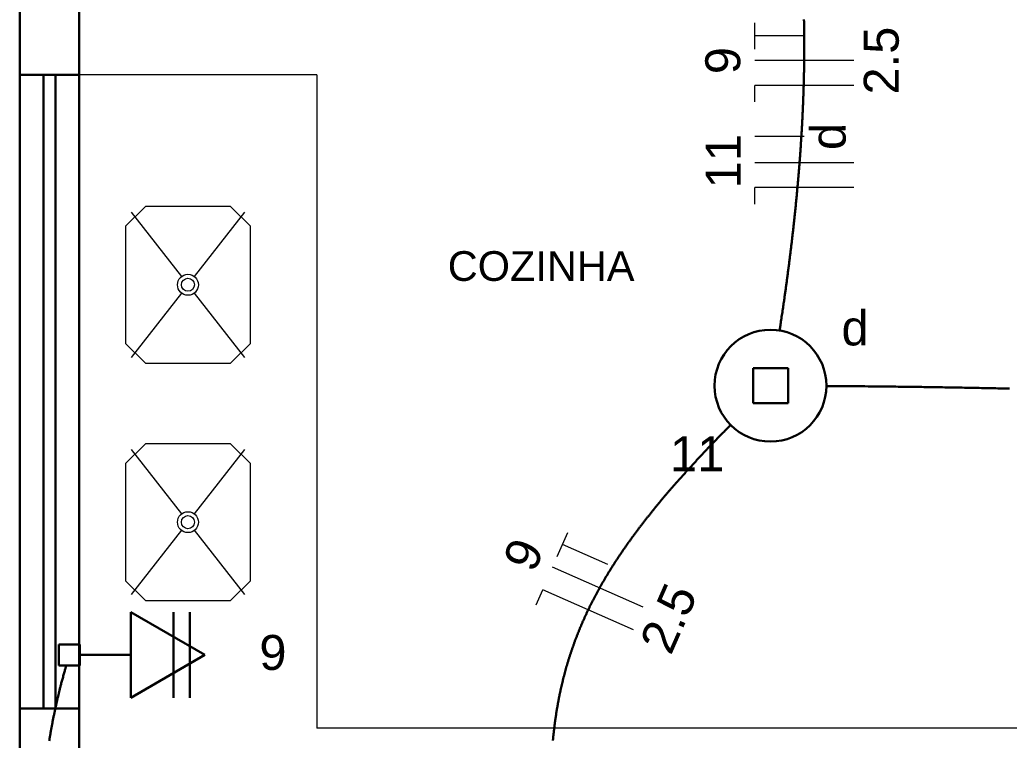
# Model space of a CAD drawing. Header units: millimetres. Extents: x 0 to 55.3, y 20.8 to 61.4.
# Drawn here: x 1.5 to 3.998, y 39.895 to 41.715 of the extents above; entities that cross this region are included whole.
import ezdxf

# ---------------------------------------------------------------- set-up
doc = ezdxf.new("R2010")
doc.units = ezdxf.units.MM
for name, color, linetype, lineweight in [('$TD_AUDIT_GENERATED__5864_', 1, 'Continuous', 30), ('ARQ_-_ALV_5', 1, 'Continuous', 30), ('ARQ_-_JANELA_2', 2, 'Continuous', 30), ('ARQ_-_PEÇA_FIXA_253', 9, 'Continuous', 20), ('ARQ_-_TXT__15', 54, 'Continuous', 5), ('EL-Condutos', 4, 'Continuous', 30), ('EL-Fios', 2, 'Continuous', 20), ('EL-Textos_fios', 2, 'Continuous', 20), ('EL-Textos_pontos', 2, 'Continuous', 30), ('FINA', 8, 'Continuous', 5), ('P-SIMBOL', 3, 'Continuous', 30)]:
    doc.layers.add(name, color=color, linetype=linetype, lineweight=lineweight)
doc.styles.add('Arial', font='Arial')
doc.styles.add('simplex', font='Arial')

msp = doc.modelspace()

# ---------------------------------------------------------------- linework, layer by layer
at = {"layer": '$TD_AUDIT_GENERATED__5864_'}
for p, q in [((1.500002, 41.575499), (1.500002, 39.975499)), ((1.650002, 39.975499), (1.650002, 41.575499))]:
    msp.add_line(p, q, dxfattribs=at)
at = {"layer": 'ARQ_-_ALV_5'}
for p, q in [((1.500002, 43.625499), (1.500002, 41.575499)), ((1.650002, 41.575499), (1.650002, 43.375499)), ((1.650002, 41.575499), (1.500002, 41.575499)), ((1.650002, 39.975499), (1.500002, 39.975499)), ((1.500002, 39.975499), (1.500002, 38.725499)), ((1.650002, 39.375499), (1.650002, 39.975499))]:
    msp.add_line(p, q, dxfattribs=at)
at = {"layer": 'ARQ_-_JANELA_2'}
for p, q in [((1.560002, 41.575499), (1.560002, 39.975499)), ((1.590002, 39.975499), (1.590002, 41.575499))]:
    msp.add_line(p, q, dxfattribs=at)
at = {"layer": 'ARQ_-_PEÇA_FIXA_253'}
for p, q in [((1.781502, 41.228999), (1.908002, 41.066499)), ((2.067502, 41.228999), (1.940502, 41.066499)), ((1.908002, 41.024499), (1.781502, 40.861999)), ((1.940502, 41.024499), (2.067502, 40.861999)), ((1.781502, 40.629499), (1.908002, 40.466999)), ((2.067502, 40.629499), (1.940502, 40.466999)), ((1.908002, 40.425499), (1.781502, 40.262999)), ((1.940502, 40.425499), (2.067502, 40.262999))]:
    msp.add_line(p, q, dxfattribs=at)
at = {"layer": 'ARQ_-_PEÇA_FIXA_253', "flags": 128}
for points in [[(2.032002, 41.243499), (1.817002, 41.243499), (1.767002, 41.193499), (1.767002, 40.897499), (1.817002, 40.847499), (2.032002, 40.847499), (2.082002, 40.897499), (2.082002, 41.193499), (2.032002, 41.243499)], [(2.032002, 40.643999), (1.817002, 40.643999), (1.767002, 40.593999), (1.767002, 40.297999), (1.817002, 40.247999), (2.032002, 40.247999), (2.082002, 40.297999), (2.082002, 40.593999), (2.032002, 40.643999)]]:
    msp.add_lwpolyline(points, dxfattribs=at)
at = {"layer": 'ARQ_-_PEÇA_FIXA_253'}
for centre, radius in [((1.924502, 41.045499), 0.026456), ((1.924502, 41.045499), 0.016456), ((1.924502, 40.445999), 0.026456), ((1.924502, 40.445999), 0.016456)]:
    msp.add_circle(centre, radius, dxfattribs=at)
at = {"layer": 'EL-Condutos', "linetype": 'Continuous', "flags": 128}
for points in [[(3.417814, 40.929442), (3.417852, 40.92969), (3.417963, 40.930414), (3.418141, 40.931581), (3.418382, 40.933159), (3.41868, 40.935116), (3.419031, 40.937419), (3.419429, 40.940036), (3.419869, 40.942934), (3.420347, 40.946083), (3.420858, 40.949449), (3.421396, 40.952999), (3.421956, 40.956703), (3.422534, 40.960527), (3.423124, 40.964439), (3.423722, 40.968408), (3.424322, 40.9724), (3.424919, 40.976383), (3.425509, 40.980326), (3.426086, 40.984196), (3.426645, 40.98796), (3.427169, 40.991502), (3.427673, 40.994921), (3.428158, 40.998226), (3.428625, 41.001426), (3.429075, 41.004528), (3.429511, 41.007542), (3.429932, 41.010475), (3.430342, 41.013335), (3.43074, 41.016131), (3.431127, 41.018872), (3.431507, 41.021565), (3.431878, 41.024219), (3.432244, 41.026842), (3.432605, 41.029443), (3.432962, 41.032029), (3.433318, 41.03461), (3.433672, 41.037193), (3.434026, 41.039786), (3.434382, 41.042399), (3.434741, 41.045039), (3.435095, 41.047644), (3.435452, 41.050281), (3.435812, 41.052947), (3.436176, 41.05564), (3.436542, 41.058359), (3.43691, 41.061101), (3.43728, 41.063864), (3.437652, 41.066645), (3.438025, 41.069444), (3.438399, 41.072257), (3.438774, 41.075082), (3.439149, 41.077918), (3.439524, 41.080762), (3.439898, 41.083612), (3.440272, 41.086466), (3.440645, 41.089321), (3.441016, 41.092177), (3.441386, 41.095029), (3.441753, 41.097877), (3.442118, 41.100718), (3.442471, 41.103478), (3.442822, 41.106231), (3.44317, 41.108975), (3.443515, 41.111713), (3.443859, 41.114445), (3.4442, 41.117171), (3.444539, 41.119891), (3.444876, 41.122607), (3.445211, 41.125319), (3.445544, 41.128028), (3.445876, 41.130733), (3.446206, 41.133436), (3.446534, 41.136137), (3.44686, 41.138836), (3.447185, 41.141535), (3.447509, 41.144234), (3.447831, 41.146933), (3.448152, 41.149632), (3.448472, 41.152334), (3.448791, 41.155037), (3.449101, 41.157673), (3.449409, 41.160312), (3.449717, 41.162953), (3.450024, 41.165596), (3.45033, 41.168241), (3.450635, 41.170888), (3.450938, 41.173536), (3.451241, 41.176185), (3.451542, 41.178836), (3.451842, 41.181487), (3.452141, 41.18414), (3.452439, 41.186794), (3.452736, 41.189448), (3.453031, 41.192102), (3.453325, 41.194758), (3.453618, 41.197413), (3.453909, 41.200068), (3.454199, 41.202724), (3.454488, 41.205379), (3.454775, 41.208034), (3.455053, 41.210622), (3.45533, 41.213209), (3.455606, 41.215796), (3.45588, 41.218382), (3.456153, 41.220968), (3.456425, 41.223554), (3.456695, 41.22614), (3.456964, 41.228725), (3.457232, 41.231311), (3.457498, 41.233896), (3.457763, 41.236481), (3.458026, 41.239066), (3.458288, 41.241651), (3.458549, 41.244237), (3.458808, 41.246822), (3.459066, 41.249407), (3.459323, 41.251993), (3.459578, 41.254578), (3.459832, 41.257164), (3.460085, 41.25975), (3.46033, 41.262272), (3.460574, 41.264794), (3.460816, 41.267316), (3.461058, 41.269839), (3.461297, 41.272362), (3.461536, 41.274885), (3.461773, 41.277408), (3.462009, 41.279931), (3.462244, 41.282455), (3.462477, 41.284979), (3.462709, 41.287503), (3.46294, 41.290027), (3.463169, 41.292551), (3.463397, 41.295075), (3.463624, 41.2976), (3.463849, 41.300125), (3.464073, 41.30265), (3.464296, 41.305174), (3.464517, 41.307699), (3.464737, 41.310225), (3.46495, 41.312687), (3.465162, 41.31515), (3.465372, 41.317613), (3.465582, 41.320076), (3.465789, 41.322539), (3.465996, 41.325002), (3.466201, 41.327466), (3.466405, 41.329929), (3.466607, 41.332392), (3.466809, 41.334856), (3.467008, 41.33732), (3.467207, 41.339783), (3.467404, 41.342247), (3.4676, 41.344711), (3.467794, 41.347175), (3.467987, 41.349639), (3.468179, 41.352103), (3.468369, 41.354568), (3.468558, 41.357032), (3.468746, 41.359497), (3.468928, 41.361901), (3.469108, 41.364306), (3.469287, 41.366711), (3.469465, 41.369115), (3.469641, 41.37152), (3.469817, 41.373925), (3.46999, 41.37633), (3.470163, 41.378736), (3.470334, 41.381141), (3.470504, 41.383547), (3.470672, 41.385952), (3.470839, 41.388358), (3.471005, 41.390763), (3.471169, 41.393169), (3.471332, 41.395575), (3.471494, 41.397981), (3.471654, 41.400387), (3.471813, 41.402794), (3.471971, 41.4052), (3.472127, 41.407606), (3.472278, 41.409955), (3.472428, 41.412303), (3.472577, 41.414652), (3.472724, 41.417001), (3.47287, 41.41935), (3.473014, 41.421699), (3.473157, 41.424048), (3.473299, 41.426397), (3.47344, 41.428746), (3.473579, 41.431095), (3.473717, 41.433445), (3.473853, 41.435794), (3.473988, 41.438144), (3.474122, 41.440493), (3.474254, 41.442843), (3.474385, 41.445193), (3.474515, 41.447543), (3.474643, 41.449893), (3.47477, 41.452243), (3.474896, 41.454593), (3.475017, 41.456887), (3.475137, 41.459182), (3.475256, 41.461476), (3.475373, 41.463771), (3.475489, 41.466066), (3.475603, 41.468361), (3.475717, 41.470656), (3.475829, 41.472951), (3.475939, 41.475246), (3.476049, 41.477541), (3.476157, 41.479836), (3.476263, 41.482131), (3.476368, 41.484427), (3.476472, 41.486722), (3.476575, 41.489017), (3.476676, 41.491313), (3.476776, 41.493609), (3.476874, 41.495904), (3.476971, 41.4982), (3.477067, 41.500496), (3.477159, 41.502738), (3.47725, 41.504981), (3.477339, 41.507223), (3.477428, 41.509466), (3.477514, 41.511709), (3.4776, 41.513951), (3.477684, 41.516194), (3.477767, 41.518437), (3.477849, 41.52068), (3.477929, 41.522923), (3.478008, 41.525166), (3.478085, 41.527409), (3.478161, 41.529652), (3.478236, 41.531895), (3.478309, 41.534138), (3.478382, 41.536381), (3.478452, 41.538625), (3.478522, 41.540868), (3.47859, 41.543111), (3.478656, 41.545355), (3.47872, 41.547547), (3.478782, 41.54974), (3.478844, 41.551932), (3.478903, 41.554125), (3.478962, 41.556317), (3.479019, 41.55851), (3.479075, 41.560702), (3.479129, 41.562895), (3.479183, 41.565088), (3.479234, 41.567281), (3.479285, 41.569473), (3.479334, 41.571666), (3.479382, 41.573859), (3.479428, 41.576052), (3.479473, 41.578245), (3.479517, 41.580438), (3.47956, 41.582631), (3.479601, 41.584824), (3.47964, 41.587017), (3.479679, 41.58921), (3.479715, 41.591354), (3.47975, 41.593498), (3.479783, 41.595643), (3.479815, 41.597787), (3.479846, 41.599931), (3.479876, 41.602076), (3.479904, 41.60422), (3.479931, 41.606365), (3.479956, 41.608509), (3.479981, 41.610654), (3.480004, 41.612798), (3.480025, 41.614943), (3.480045, 41.617087), (3.480064, 41.619232), (3.480082, 41.621377), (3.480098, 41.623521), (3.480113, 41.625666), (3.480126, 41.62781), (3.480139, 41.629955), (3.480149, 41.6321), (3.480159, 41.634198), (3.480167, 41.636296), (3.480173, 41.638394), (3.480179, 41.640493), (3.480183, 41.642591), (3.480185, 41.644689), (3.480187, 41.646787), (3.480187, 41.648886), (3.480185, 41.650984), (3.480183, 41.653082), (3.480179, 41.655181), (3.480174, 41.657279), (3.480167, 41.659377), (3.480159, 41.661475), (3.48015, 41.663574), (3.48014, 41.665672), (3.480128, 41.66777), (3.480114, 41.669868), (3.4801, 41.671966), (3.480084, 41.674065), (3.480067, 41.676119), (3.480049, 41.678173), (3.480029, 41.680227), (3.480008, 41.682281), (3.479986, 41.684335), (3.479963, 41.686389), (3.479938, 41.688443), (3.479912, 41.690497), (3.479885, 41.692551), (3.479856, 41.694605), (3.479826, 41.696659), (3.479795, 41.698713), (3.479763, 41.700767), (3.479729, 41.702821), (3.479693, 41.704875), (3.479657, 41.706929), (3.479619, 41.708983), (3.47958, 41.711037), (3.479539, 41.71309), (3.479497, 41.715144)], [(3.998536, 40.78318), (3.992689, 40.78332), (3.986838, 40.783459), (3.980984, 40.783596), (3.975123, 40.783731), (3.969256, 40.783864), (3.963381, 40.783995), (3.957497, 40.784125), (3.951602, 40.784253), (3.945696, 40.78438), (3.939777, 40.784505), (3.933844, 40.784628), (3.927896, 40.78475), (3.921932, 40.78487), (3.91595, 40.784989), (3.909735, 40.785111), (3.903505, 40.78523), (3.897264, 40.785349), (3.891017, 40.785465), (3.884769, 40.78558), (3.878524, 40.785693), (3.872287, 40.785805), (3.866063, 40.785915), (3.859856, 40.786023), (3.853671, 40.78613), (3.847512, 40.786234), (3.841385, 40.786337), (3.835294, 40.786438), (3.829243, 40.786538), (3.823238, 40.786635), (3.817282, 40.786731), (3.811381, 40.786824), (3.805539, 40.786916), (3.799761, 40.787006), (3.794052, 40.787095), (3.788205, 40.787184), (3.782418, 40.787272), (3.776673, 40.787357), (3.770951, 40.787441), (3.765235, 40.787524), (3.759506, 40.787605), (3.753745, 40.787686), (3.747934, 40.787765), (3.742056, 40.787843), (3.73609, 40.78792), (3.730019, 40.787997), (3.723826, 40.788074), (3.71749, 40.78815), (3.710994, 40.788226), (3.70432, 40.788302), (3.697449, 40.788378), (3.690363, 40.788455), (3.683043, 40.788532), (3.675471, 40.788609), (3.667629, 40.788688), (3.659198, 40.78877), (3.650528, 40.788852), (3.641693, 40.788935), (3.632764, 40.789017), (3.623814, 40.789097), (3.614915, 40.789177), (3.606141, 40.789254), (3.597564, 40.789329), (3.589255, 40.7894), (3.581289, 40.789468), (3.573737, 40.789532), (3.566672, 40.789591), (3.560166, 40.789646), (3.554293, 40.789694), (3.549124, 40.789737), (3.544732, 40.789773), (3.54119, 40.789802), (3.53857, 40.789823), (3.536944, 40.789836), (3.536386, 40.78984)], [(3.294532, 40.691738), (3.294378, 40.691581), (3.293928, 40.691123), (3.293203, 40.690385), (3.292224, 40.689388), (3.291009, 40.68815), (3.28958, 40.686694), (3.287956, 40.685038), (3.286158, 40.683204), (3.284206, 40.681212), (3.282119, 40.679082), (3.279919, 40.676835), (3.277625, 40.674491), (3.275257, 40.67207), (3.272836, 40.669593), (3.270381, 40.66708), (3.267913, 40.664551), (3.265452, 40.662027), (3.263018, 40.659527), (3.260632, 40.657074), (3.258312, 40.654686), (3.256155, 40.652461), (3.254074, 40.650311), (3.252064, 40.648231), (3.25012, 40.646215), (3.248237, 40.644258), (3.24641, 40.642356), (3.244633, 40.640503), (3.242903, 40.638694), (3.241213, 40.636924), (3.239558, 40.635187), (3.237934, 40.633478), (3.236335, 40.631792), (3.234756, 40.630125), (3.233193, 40.62847), (3.231639, 40.626823), (3.23009, 40.625179), (3.228542, 40.623532), (3.226987, 40.621877), (3.225423, 40.620209), (3.223843, 40.618523), (3.2223, 40.616875), (3.22074, 40.615207), (3.219163, 40.61352), (3.217571, 40.611815), (3.215965, 40.610093), (3.214346, 40.608356), (3.212716, 40.606606), (3.211076, 40.604842), (3.209428, 40.603068), (3.207771, 40.601283), (3.206109, 40.59949), (3.204442, 40.597689), (3.202772, 40.595882), (3.2011, 40.59407), (3.199426, 40.592255), (3.197753, 40.590437), (3.196082, 40.588619), (3.194414, 40.586801), (3.19275, 40.584984), (3.191092, 40.583171), (3.189498, 40.581425), (3.187911, 40.579682), (3.186329, 40.577943), (3.184753, 40.576207), (3.183182, 40.574473), (3.181616, 40.572741), (3.180054, 40.571012), (3.178497, 40.569284), (3.176944, 40.567558), (3.175394, 40.565832), (3.173848, 40.564107), (3.172305, 40.562383), (3.170764, 40.560658), (3.169226, 40.558933), (3.16769, 40.557207), (3.166156, 40.55548), (3.164623, 40.553751), (3.163091, 40.552021), (3.16156, 40.550288), (3.16003, 40.548553), (3.158552, 40.546875), (3.157074, 40.545194), (3.155596, 40.543511), (3.154119, 40.541825), (3.152643, 40.540137), (3.151167, 40.538447), (3.149692, 40.536755), (3.148218, 40.53506), (3.146744, 40.533364), (3.145272, 40.531665), (3.1438, 40.529965), (3.14233, 40.528263), (3.140861, 40.526559), (3.139394, 40.524854), (3.137928, 40.523147), (3.136464, 40.521439), (3.135001, 40.519729), (3.13354, 40.518018), (3.132081, 40.516306), (3.130624, 40.514592), (3.129217, 40.512934), (3.127812, 40.511276), (3.12641, 40.509616), (3.125009, 40.507955), (3.123609, 40.506293), (3.122212, 40.50463), (3.120817, 40.502966), (3.119423, 40.501301), (3.118032, 40.499634), (3.116642, 40.497966), (3.115254, 40.496297), (3.113868, 40.494626), (3.112484, 40.492954), (3.111101, 40.491281), (3.109721, 40.489606), (3.108342, 40.48793), (3.106965, 40.486252), (3.105589, 40.484573), (3.104216, 40.482892), (3.102844, 40.481209), (3.101518, 40.47958), (3.100193, 40.477948), (3.098871, 40.476316), (3.09755, 40.474681), (3.09623, 40.473045), (3.094913, 40.471408), (3.093597, 40.469769), (3.092283, 40.468129), (3.090971, 40.466487), (3.08966, 40.464844), (3.088351, 40.463199), (3.087045, 40.461553), (3.08574, 40.459905), (3.084437, 40.458256), (3.083135, 40.456605), (3.081836, 40.454953), (3.080539, 40.453299), (3.079243, 40.451643), (3.07795, 40.449986), (3.076658, 40.448328), (3.075409, 40.446719), (3.074161, 40.445109), (3.072915, 40.443497), (3.071671, 40.441884), (3.070429, 40.440269), (3.069188, 40.438653), (3.06795, 40.437036), (3.066714, 40.435417), (3.06548, 40.433796), (3.064247, 40.432174), (3.063017, 40.430551), (3.061789, 40.428926), (3.060563, 40.427299), (3.059338, 40.425671), (3.058116, 40.424041), (3.056896, 40.42241), (3.055678, 40.420777), (3.054462, 40.419143), (3.053248, 40.417507), (3.052037, 40.41587), (3.050862, 40.414279), (3.04969, 40.412686), (3.04852, 40.411092), (3.047351, 40.409496), (3.046185, 40.407899), (3.045021, 40.406301), (3.043859, 40.4047), (3.042699, 40.403099), (3.041541, 40.401496), (3.040385, 40.399891), (3.039232, 40.398285), (3.03808, 40.396677), (3.036931, 40.395067), (3.035784, 40.393456), (3.034639, 40.391844), (3.033496, 40.39023), (3.032355, 40.388614), (3.031217, 40.386997), (3.030081, 40.385378), (3.028947, 40.383758), (3.027846, 40.38218), (3.026748, 40.380601), (3.025652, 40.37902), (3.024557, 40.377438), (3.023466, 40.375855), (3.022376, 40.374269), (3.021288, 40.372683), (3.020203, 40.371094), (3.01912, 40.369505), (3.018039, 40.367913), (3.016961, 40.36632), (3.015885, 40.364726), (3.014811, 40.36313), (3.013739, 40.361532), (3.01267, 40.359933), (3.011603, 40.358333), (3.010538, 40.35673), (3.009476, 40.355126), (3.008416, 40.353521), (3.007359, 40.351914), (3.006331, 40.350346), (3.005304, 40.348776), (3.004281, 40.347205), (3.003259, 40.345632), (3.00224, 40.344058), (3.001223, 40.342483), (3.000208, 40.340905), (2.999196, 40.339327), (2.998187, 40.337746), (2.997179, 40.336164), (2.996174, 40.334581), (2.995172, 40.332996), (2.994172, 40.33141), (2.993174, 40.329822), (2.992179, 40.328232), (2.991187, 40.326641), (2.990197, 40.325048), (2.989209, 40.323454), (2.988224, 40.321858), (2.987241, 40.320261), (2.986283, 40.318698), (2.985328, 40.317134), (2.984375, 40.315568), (2.983425, 40.314001), (2.982477, 40.312433), (2.981531, 40.310862), (2.980588, 40.309291), (2.979648, 40.307718), (2.97871, 40.306143), (2.977774, 40.304567), (2.976842, 40.302989), (2.975911, 40.30141), (2.974984, 40.299829), (2.974058, 40.298247), (2.973136, 40.296663), (2.972216, 40.295077), (2.971299, 40.293491), (2.970384, 40.291902), (2.969472, 40.290312), (2.968563, 40.288721), (2.967674, 40.28716), (2.966788, 40.285597), (2.965904, 40.284033), (2.965024, 40.282467), (2.964145, 40.2809), (2.96327, 40.279331), (2.962397, 40.277761), (2.961526, 40.27619), (2.960659, 40.274617), (2.959793, 40.273042), (2.958931, 40.271466), (2.958071, 40.269889), (2.957214, 40.26831), (2.95636, 40.26673), (2.955509, 40.265148), (2.95466, 40.263564), (2.953814, 40.26198), (2.952971, 40.260393), (2.95213, 40.258806), (2.951292, 40.257216), (2.950471, 40.255653), (2.949653, 40.254087), (2.948838, 40.25252), (2.948025, 40.250952), (2.947215, 40.249383), (2.946407, 40.247812), (2.945603, 40.246239), (2.944801, 40.244665), (2.944002, 40.24309), (2.943206, 40.241514), (2.942412, 40.239935), (2.941622, 40.238356), (2.940834, 40.236775), (2.940049, 40.235193), (2.939267, 40.233609), (2.938487, 40.232024), (2.937711, 40.230438), (2.936937, 40.22885), (2.936167, 40.22726), (2.935399, 40.22567), (2.934644, 40.224099), (2.933892, 40.222527), (2.933143, 40.220954), (2.932397, 40.219379), (2.931654, 40.217803), (2.930913, 40.216226), (2.930176, 40.214647), (2.929441, 40.213067), (2.928709, 40.211486), (2.92798, 40.209903), (2.927254, 40.208319), (2.926531, 40.206734), (2.925811, 40.205147), (2.925093, 40.203559), (2.924379, 40.20197), (2.923667, 40.200379), (2.922959, 40.198787), (2.922253, 40.197194), (2.921551, 40.195599), (2.920851, 40.194003), (2.920161, 40.192422), (2.919475, 40.190839), (2.918791, 40.189256), (2.91811, 40.18767), (2.917432, 40.186084), (2.916757, 40.184496), (2.916084, 40.182907), (2.915415, 40.181317), (2.914749, 40.179726), (2.914086, 40.178133), (2.913426, 40.176539), (2.912768, 40.174944), (2.912114, 40.173348), (2.911463, 40.17175), (2.910814, 40.170152), (2.910169, 40.168552), (2.909527, 40.16695), (2.908888, 40.165348), (2.908252, 40.163744), (2.907618, 40.162139), (2.906992, 40.160543), (2.906369, 40.158946), (2.905749, 40.157348), (2.905132, 40.155748), (2.904517, 40.154148), (2.903906, 40.152546), (2.903298, 40.150943), (2.902693, 40.149338), (2.902091, 40.147733), (2.901492, 40.146127), (2.900896, 40.144519), (2.900303, 40.14291), (2.899713, 40.1413), (2.899126, 40.13969), (2.898542, 40.138077), (2.897962, 40.136464), (2.897384, 40.13485), (2.896809, 40.133235), (2.896238, 40.131618), (2.895669, 40.130001), (2.895105, 40.128386), (2.894544, 40.12677), (2.893986, 40.125153), (2.893432, 40.123535), (2.89288, 40.121916), (2.892331, 40.120296), (2.891786, 40.118675), (2.891243, 40.117053), (2.890704, 40.11543), (2.890167, 40.113806), (2.889634, 40.112181), (2.889104, 40.110554), (2.888576, 40.108927), (2.888052, 40.107299), (2.887531, 40.10567), (2.887014, 40.10404), (2.886499, 40.102409), (2.885987, 40.100776), (2.885478, 40.099143), (2.884973, 40.097509), (2.88447, 40.095872), (2.88397, 40.094234), (2.883473, 40.092594), (2.882979, 40.090954), (2.882488, 40.089313), (2.882, 40.087671), (2.881516, 40.086028), (2.881034, 40.084384), (2.880556, 40.082739), (2.880081, 40.081093), (2.879609, 40.079446), (2.879139, 40.077799), (2.878673, 40.076151), (2.878211, 40.074501), (2.877751, 40.072851), (2.877294, 40.0712), (2.87684, 40.069548), (2.87639, 40.067896), (2.875942, 40.066242), (2.875498, 40.064588), (2.875054, 40.062924), (2.874614, 40.061259), (2.874177, 40.059593), (2.873742, 40.057927), (2.873311, 40.05626), (2.872883, 40.054592), (2.872458, 40.052923), (2.872036, 40.051253), (2.871617, 40.049583), (2.871202, 40.047911), (2.870789, 40.046239), (2.870379, 40.044567), (2.869973, 40.042893), (2.86957, 40.041219), (2.869169, 40.039544), (2.868772, 40.037868), (2.868378, 40.036192), (2.867987, 40.034515), (2.867599, 40.032837), (2.867214, 40.031158), (2.866828, 40.029464), (2.866446, 40.027769), (2.866067, 40.026073), (2.865691, 40.024376), (2.865318, 40.022679), (2.864948, 40.020981), (2.864581, 40.019283), (2.864217, 40.017584), (2.863856, 40.015884), (2.863499, 40.014183), (2.863144, 40.012482), (2.862792, 40.01078), (2.862444, 40.009078), (2.862098, 40.007375), (2.861756, 40.005671), (2.861416, 40.003967), (2.86108, 40.002262), (2.860746, 40.000556), (2.860416, 39.99885), (2.860089, 39.997144), (2.85976, 39.995415), (2.859435, 39.993686), (2.859112, 39.991956), (2.858793, 39.990225), (2.858477, 39.988494), (2.858163, 39.986762), (2.857853, 39.98503), (2.857546, 39.983298), (2.857242, 39.981564), (2.856941, 39.979831), (2.856642, 39.978096), (2.856347, 39.976362), (2.856055, 39.974626), (2.855766, 39.972891), (2.855479, 39.971154), (2.855196, 39.969418), (2.854916, 39.96768), (2.854638, 39.965943), (2.854364, 39.964205), (2.854092, 39.962466), (2.853819, 39.960699), (2.853549, 39.958932), (2.853282, 39.957164), (2.853018, 39.955396), (2.852757, 39.953627), (2.852499, 39.951858), (2.852244, 39.950089), (2.851992, 39.948319), (2.851743, 39.946548), (2.851496, 39.944777), (2.851253, 39.943006), (2.851012, 39.941235), (2.850775, 39.939463), (2.85054, 39.93769), (2.850308, 39.935917), (2.850079, 39.934144), (2.849853, 39.932371), (2.84963, 39.930597), (2.84941, 39.928822), (2.849192, 39.927048), (2.848974, 39.925239), (2.848758, 39.923429), (2.848545, 39.921619), (2.848335, 39.919809), (2.848128, 39.917999), (2.847923, 39.916188), (2.847722, 39.914377), (2.847523, 39.912566), (2.847328, 39.910754), (2.847135, 39.908942), (2.846945, 39.90713), (2.846757, 39.905318), (2.846573, 39.903505), (2.846391, 39.901692), (2.846212, 39.899879), (2.846036, 39.898066), (2.845863, 39.896252), (2.845692, 39.894439)], [(1.574321, 39.893876), (1.57467, 39.896017), (1.575021, 39.898158), (1.575374, 39.900297), (1.575731, 39.902434), (1.57609, 39.904571), (1.576452, 39.906706), (1.576816, 39.908839), (1.577183, 39.91097), (1.577552, 39.9131), (1.577924, 39.915227), (1.578298, 39.917352), (1.578675, 39.919475), (1.579052, 39.921584), (1.579431, 39.923692), (1.579813, 39.925798), (1.580198, 39.927902), (1.580586, 39.930007), (1.580976, 39.932111), (1.58137, 39.934215), (1.581767, 39.93632), (1.582167, 39.938426), (1.582571, 39.940534), (1.582978, 39.942644), (1.583389, 39.944756), (1.583804, 39.946871), (1.584223, 39.948989), (1.584646, 39.951112), (1.585073, 39.953238), (1.585505, 39.955369), (1.585942, 39.957506), (1.586383, 39.959648), (1.586828, 39.961796), (1.587274, 39.963928), (1.587725, 39.966065), (1.588179, 39.968205), (1.588637, 39.970346), (1.589097, 39.972487), (1.58956, 39.974626), (1.590025, 39.976762), (1.590491, 39.978892), (1.590959, 39.981016), (1.591426, 39.983131), (1.591894, 39.985236), (1.592362, 39.98733), (1.592828, 39.98941), (1.593293, 39.991474), (1.593756, 39.993523), (1.594217, 39.995553), (1.594675, 39.997563), (1.595129, 39.999551), (1.59558, 40.001516), (1.596026, 40.003456), (1.596462, 40.005342), (1.596894, 40.007209), (1.597325, 40.009062), (1.597757, 40.010907), (1.598192, 40.01275), (1.59863, 40.014597), (1.599075, 40.016454), (1.599527, 40.018327), (1.599989, 40.020222), (1.600461, 40.022146), (1.600947, 40.024103), (1.601448, 40.0261), (1.601965, 40.028143), (1.6025, 40.030237), (1.603056, 40.03239), (1.603633, 40.034606), (1.604234, 40.036892), (1.60486, 40.039254), (1.605513, 40.041698), (1.606195, 40.044229), (1.606891, 40.046795), (1.607611, 40.04943), (1.608347, 40.052111), (1.609094, 40.054817), (1.609844, 40.057527), (1.610593, 40.060218), (1.611332, 40.06287), (1.612056, 40.06546), (1.612759, 40.067967), (1.613434, 40.07037), (1.614075, 40.072646), (1.614676, 40.074774), (1.61523, 40.076733), (1.61573, 40.078501), (1.616171, 40.080057), (1.616546, 40.081377), (1.616849, 40.082443), (1.617073, 40.08323), (1.617212, 40.083718), (1.61726, 40.083886)]]:
    msp.add_lwpolyline(points, dxfattribs=at)
at = {"layer": 'EL-Fios'}
for p, q in [((3.355142, 41.640649), (3.355142, 41.707299)), ((3.480142, 41.673999), (3.355142, 41.673999)), ((3.605142, 41.611499), (3.355142, 41.611499)), ((3.605142, 41.548999), (3.355142, 41.548999)), ((3.355142, 41.507299), (3.355142, 41.548999)), ((3.480142, 41.419949), (3.355142, 41.419949)), ((3.605142, 41.353399), (3.355142, 41.353399)), ((3.605142, 41.290899), (3.355142, 41.290899)), ((3.355142, 41.249199), (3.355142, 41.290899)), ((2.856857, 40.358949), (2.883712, 40.419949)), ((2.984692, 40.339099), (2.870282, 40.389449)), ((3.073927, 40.231549), (2.845107, 40.332249)), ((2.803147, 40.236899), (2.819932, 40.275049)), ((3.048752, 40.174299), (2.819932, 40.275049))]:
    msp.add_line(p, q, dxfattribs=at)
at = {"layer": 'FINA'}
for p, q in [((2.250002, 41.575499), (1.650002, 41.575499)), ((2.250002, 41.575499), (2.250002, 39.925499)), ((4.648502, 39.925499), (2.250002, 39.925499))]:
    msp.add_line(p, q, dxfattribs=at)
at = {"layer": 'P-SIMBOL'}
for p, q in [((3.350887, 40.834849), (3.439387, 40.834849)), ((3.350887, 40.746449), (3.350887, 40.834849)), ((3.439387, 40.834849), (3.439387, 40.746449)), ((3.439387, 40.746449), (3.350887, 40.746449)), ((1.779957, 40.218899), (1.967457, 40.110649)), ((1.779957, 40.002399), (1.779957, 40.218899)), ((1.888397, 40.002399), (1.888397, 40.218899)), ((1.929062, 40.002399), (1.929062, 40.218899)), ((1.598912, 40.084149), (1.598912, 40.137199)), ((1.598912, 40.137199), (1.651952, 40.137199)), ((1.651952, 40.137199), (1.651952, 40.084149)), ((1.779957, 40.110649), (1.651952, 40.110649)), ((1.967457, 40.110649), (1.779957, 40.002399)), ((1.651952, 40.084149), (1.598912, 40.084149))]:
    msp.add_line(p, q, dxfattribs=at)
msp.add_circle((3.394892, 40.790649), 0.14125, dxfattribs=at)

# ---------------------------------------------------------------- texts
at = {"layer": 'ARQ_-_TXT__15', "color": 1, "insert": (2.816002, 41.054249), "char_height": 0.075, "width": 0.63, "attachment_point": 8, "line_spacing_factor": 0.798, "style": 'simplex'}
msp.add_mtext('COZINHA', dxfattribs=at)
at = {"layer": 'EL-Textos_fios', "char_height": 0.08825, "attachment_point": 8, "line_spacing_factor": 0.798, "style": 'Arial'}
for s, insert, width, rotation in [('2.5', (3.719879, 41.611499), 0.3177, 90.00021), ('9', (3.319879, 41.611499), 0.1059, 90.00021), ('d', (3.585879, 41.419999), 0.1059, 90.00021), ('11', (3.319879, 41.357499), 0.2118, 90.00021), ('9', (2.812846, 40.34623), 0.1059, 66.24538), ('2.5', (3.178846, 40.18523), 0.3177, 66.24538)]:
    msp.add_mtext(s, dxfattribs=dict(at, insert=insert, width=width, rotation=rotation))
at = {"layer": 'EL-Textos_pontos', "char_height": 0.08825, "attachment_point": 8, "line_spacing_factor": 0.798, "style": 'Arial'}
for s, insert, width in [('d', (3.608502, 40.891121), 0.1059), ('11', (3.210002, 40.574621), 0.2118), ('9', (2.139002, 40.071621), 0.1059)]:
    msp.add_mtext(s, dxfattribs=dict(at, insert=insert, width=width))

doc.saveas('drawing.dxf')
